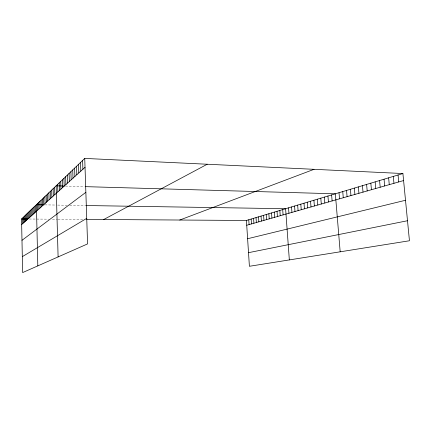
<?xml version="1.0" encoding="UTF-8"?>
<svg xmlns="http://www.w3.org/2000/svg" width="431" height="431" viewBox="0 0 431 431"><rect width="100%" height="100%" fill="white"/><g stroke="black" fill="none" stroke-linecap="round" stroke-linejoin="round"><path stroke-width="0.32" stroke-dasharray="2.15 1.62" d="M29.216 219.018L48.692 219.153M52.404 219.174L57.328 219.207M57.943 219.212L82.666 219.379M44.846 204.876L55.771 205.048M57.673 205.081L67.161 205.231M69.666 205.275L85.155 205.522M65.49 186.073L84.336 186.618"/><path stroke-width="0.65" d="M84.735 158.414L87.579 243.903L22.638 272.586L21.55 218.97L84.735 158.414L402.91 173.542L409.45 240.762L249.404 266.283L246.419 220.473L402.91 173.542M21.663 224.578L85.031 167.309M21.981 240.32L85.861 192.328M22.315 256.639L86.728 218.366M103.715 219.519L207.225 164.238M179.759 220.025L314.043 169.318M246.731 225.273L403.594 180.562M247.604 238.731L405.512 200.27M248.515 252.674L407.5 220.737M21.55 218.97L27.309 219.007M86.653 219.406L246.419 220.473M44.199 204.865L36.398 204.741L37.82 265.879M85.769 205.528L285.597 208.723L289.341 259.915M63.637 186.025L56.149 185.809L58.099 256.924M85.661 186.655L335.345 193.805L340.178 251.806M398.055 175.002L398.723 181.947M393.293 176.43L393.95 183.31M388.627 177.825L389.274 184.646M384.053 179.199L384.684 185.95M379.566 180.546L380.185 187.232M375.164 181.866L375.767 188.492M370.843 183.159L371.436 189.726M366.603 184.43L367.19 190.938M362.444 185.68L363.015 192.129M358.36 186.903L358.921 193.293M354.352 188.105L354.902 194.44M350.414 189.29L350.953 195.566M346.546 190.448L347.079 196.671M342.747 191.585L343.27 197.759M339.014 192.705L339.526 198.82M331.617 194.925L332.112 200.938M327.948 196.024L328.438 201.983M324.349 197.102L324.829 203.012M320.809 198.163L321.284 204.025M317.335 199.208L317.798 205.016M313.919 200.232L314.371 205.991M310.557 201.239L311.004 206.955M307.255 202.231L307.691 207.898M304.006 203.206L304.437 208.825M300.811 204.165L301.237 209.735M297.665 205.102L298.085 210.635M294.578 206.034L294.987 211.519M291.534 206.945L291.938 212.386M288.538 207.839L288.937 213.243M282.698 209.595L283.081 214.913M279.843 210.452L280.22 215.726M277.031 211.292L277.408 216.529M274.267 212.122L274.633 217.321M271.541 212.941L271.902 218.097M268.858 213.744L269.213 218.867M266.213 214.536L266.568 219.621M263.61 215.317L263.955 220.365M261.046 216.087L261.385 221.098M258.519 216.847L258.853 221.82M256.025 217.59L256.359 222.531M253.573 218.328L253.897 223.231M251.154 219.056L251.472 223.921M248.768 219.767L249.086 224.605M82.607 160.456L82.897 169.238M80.532 162.439L80.818 171.118M78.512 164.378L78.787 172.95M76.54 166.269L76.81 174.738M74.617 168.112L74.875 176.484M72.737 169.911L72.995 178.192M70.905 171.667L71.153 179.851M69.111 173.386L69.353 181.478M67.36 175.067L67.597 183.062M65.652 176.705L65.884 184.613M63.977 178.305L64.203 186.133M62.344 179.872L62.565 187.614M60.744 181.408L60.96 189.064M59.182 182.906L59.392 190.48M57.646 184.371L57.856 191.87M54.635 187.264L54.829 194.602M53.148 188.686L53.342 195.949M51.693 190.082L51.882 197.269M50.271 191.445L50.459 198.556M48.881 192.776L49.059 199.817M47.512 194.085L47.69 201.056M46.176 195.367L46.354 202.268M44.867 196.622L45.039 203.454M43.585 197.851L43.752 204.617M42.33 199.057L42.491 205.754M41.096 200.237L41.257 206.875M39.884 201.396L40.045 207.968M38.698 202.532L38.855 209.04M37.54 203.647L37.691 210.096M35.277 205.813L35.423 212.144M34.178 206.864L34.324 213.14M33.101 207.898L33.241 214.115M32.039 208.916L32.18 215.074M31 209.913L31.134 216.017M29.981 210.888L30.111 216.944M28.979 211.853L29.109 217.854M27.993 212.795L28.117 218.743M27.024 213.722L27.148 219.621M26.07 214.638L26.194 220.483M25.138 215.532L25.257 221.329M24.217 216.416L24.335 222.164M23.312 217.278L23.43 222.983M22.423 218.129L22.541 223.791"/></g></svg>
